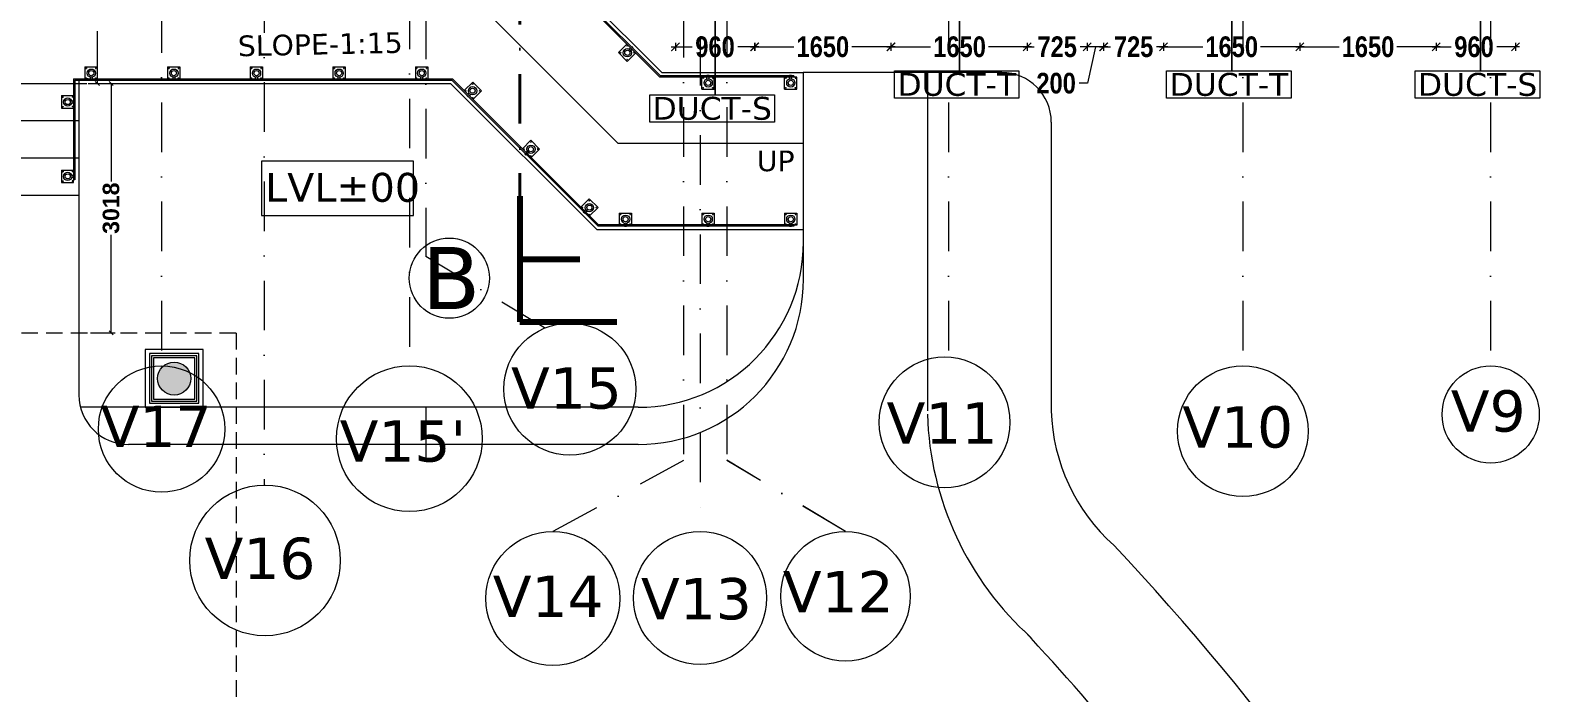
# Model space of a CAD drawing. Header units: millimetres. Extents: x -3092162 to 4513894, y -12317808 to 1849994.
# Drawn here: x -415014 to -396740, y -5896580 to -5888562 of the extents above; entities that cross this region are included whole.
import ezdxf

# ---------------------------------------------------------------- set-up
doc = ezdxf.new("R2010")
doc.units = ezdxf.units.MM
doc.header["$LTSCALE"] = 2
doc.header["$MEASUREMENT"] = 0
for name, pattern in [('DASHDOT', [1, 0.5, -0.25, 0, -0.25]), ('DASHED2', [0.375, 0.25, -0.125]), ('HIDDEN', [0.375, 0.25, -0.125])]:
    doc.linetypes.add(name, pattern=pattern)
for name, color, linetype, lineweight, true_color in [('AEROW', 7, 'Continuous', 15, 0x0d0d0d), ('DOT', 7, 'DASHED2', 0, 0x89067c), ('duct text', 7, 'Continuous', 5, 0x30182a), ('ROAD', 7, 'Continuous', 15, 0x004a6a)]:
    doc.layers.add(name, color=color, linetype=linetype, lineweight=lineweight, true_color=true_color)
for name, color, linetype, lineweight in [('COL. R', 140, 'Continuous', 15), ('D DIM', 250, 'Continuous', 9), ('DETAIL', 240, 'Continuous', 9), ('DIM', 27, 'Continuous', 5), ('GRID', 251, 'DASHDOT', 5), ('PROJ', 251, 'HIDDEN', 5), ('RAILING', 47, 'Continuous', 13), ('RAMP', 253, 'Continuous', 9), ('ST TEXT', 251, 'DASHDOT', 5), ('STAIR', 252, 'Continuous', 9), ('TEXT', 7, 'Continuous', 13), ('WAll', 250, 'Continuous', 35)]:
    doc.layers.add(name, color=color, linetype=linetype, lineweight=lineweight)
doc.styles.add('door', font='arial.ttf', dxfattribs={"height": 70})
doc.styles.add('INNER DIM', font='ARIALNB.TTF', dxfattribs={"height": 250})
doc.styles.add('int dim', font='arialbd.ttf', dxfattribs={"height": 200})
doc.styles.add('style2', font='verdana.ttf')
doc.dimstyles.new('DOOR', dxfattribs={"dimtxt": 100, "dimasz": 100, "dimexe": 25, "dimexo": 50, "dimgap": 25, "dimtad": 0, "dimtih": 1, "dimtoh": 1, "dimdec": 0, "dimzin": 3, "dimdsep": 46, "dimtxsty": 'door', "dimblk": 'OBLIQUE', "dimcen": 200, "dimclrd": 256, "dimclre": 256, "dimclrt": 256, "dimadec": 0, "dimazin": 0, "dimtfac": 1, "dimtdec": 0, "dimtofl": 0, "dimtmove": 2, "dimatfit": 3, "dimfxl": 300, "dimfxlon": 1, "dimfrac": 1, "dimtolj": 1, "dimtzin": 0, "dimlwd": -1, "dimlwe": -1, "dimarcsym": 0})

# ---------------------------------------------------------------- blocks, each defined once
blk = doc.blocks.new('_Oblique')
at = {"color": 0, "linetype": 'ByBlock', "lineweight": -2}
blk.add_line((-0.5, -0.5), (0.5, 0.5), dxfattribs=at)
blk = doc.blocks.new('_ArchTick')
at = {"color": 0, "linetype": 'ByBlock', "const_width": 0.15}
blk.add_lwpolyline([(-0.5, -0.5), (0.5, 0.5)], dxfattribs=at)

msp = doc.modelspace()

# ---------------------------------------------------------------- hatches: boundary and pattern name
at = {"layer": 'COL. R', "ltscale": 100}
h = msp.add_hatch(color=256, dxfattribs=at)
h.set_gradient(color1=(0, 127, 255), color2=(41, 148, 255), one_color=1, tint=0.58)
h.paths.add_polyline_path([(-413471.1, -5892777.3, 1), (-413071.1, -5892777.3, 1)])

# ---------------------------------------------------------------- linework, layer by layer
at = {"layer": 'AEROW', "ltscale": 100}
for p, q in [((-409682.8, -5888143.7), (-407899.1, -5889927.4)), ((-407899.1, -5889927.4), (-405656.6, -5889927.4))]:
    msp.add_line(p, q, dxfattribs=at)
at = {"layer": 'COL. R', "ltscale": 100}
msp.add_circle((-413271.1, -5892777.3), 200, dxfattribs=at)
at = {"layer": 'D DIM', "ltscale": 100}
for p, q in [((-414201.1, -5889206.2), (-414201.1, -5888574)), ((-407253.9, -5888763.3), (-407001.5, -5888763.3)), ((-407203.9, -5888713.3), (-407203.9, -5888813.3)), ((-406194.3, -5888763.3), (-406446.7, -5888763.3)), ((-406293.9, -5888763.3), (-405769.1, -5888763.3)), ((-406244.3, -5888713.3), (-406244.3, -5888813.3)), ((-406243.9, -5888713.3), (-406243.9, -5888813.3)), ((-404543.9, -5888763.3), (-405068.7, -5888763.3)), ((-404643.9, -5888763.3), (-404113.7, -5888763.3)), ((-404593.9, -5888713.3), (-404593.9, -5888813.3)), ((-404593.9, -5888713.3), (-404593.9, -5888813.3)), ((-402894.4, -5888763.3), (-403413.3, -5888763.3)), ((-402994.4, -5888763.3), (-402860.4, -5888763.3)), ((-402944.4, -5888713.3), (-402944.4, -5888813.3)), ((-402944.4, -5888713.3), (-402944.4, -5888813.3)), ((-402169.4, -5888763.3), (-402303.4, -5888763.3)), ((-401969.4, -5888763.3), (-402269.4, -5888763.3)), ((-402219.4, -5888713.3), (-402219.4, -5888813.3)), ((-402219.4, -5888713.3), (-402219.4, -5888813.3)), ((-402119.4, -5888763.3), (-402216.5, -5889204)), ((-402069.4, -5888763.3), (-401935.4, -5888763.3)), ((-402019.4, -5888713.3), (-402019.4, -5888813.3)), ((-402019.4, -5888713.3), (-402019.4, -5888813.3)), ((-401244.4, -5888763.3), (-401378.4, -5888763.3)), ((-401344.4, -5888763.3), (-400819.4, -5888763.3)), ((-401294.4, -5888713.3), (-401294.4, -5888813.3)), ((-401294.4, -5888713.3), (-401294.4, -5888813.3)), ((-399593.9, -5888763.3), (-400118.9, -5888763.3)), ((-399693.9, -5888763.3), (-399169.1, -5888763.3)), ((-399643.9, -5888713.3), (-399643.9, -5888813.3)), ((-399643.9, -5888713.3), (-399643.9, -5888813.3)), ((-397943.9, -5888763.3), (-398468.7, -5888763.3)), ((-398043.9, -5888763.3), (-397813.5, -5888763.3)), ((-397993.9, -5888713.3), (-397993.9, -5888813.3)), ((-397993.9, -5888713.3), (-397993.9, -5888813.3)), ((-396983.5, -5888763.3), (-397258.7, -5888763.3)), ((-397033.5, -5888713.3), (-397033.5, -5888813.3)), ((-414276.9, -5889206.2), (-414151.1, -5889206.2)), ((-414135, -5889206.2), (-414085, -5889206.2)), ((-414035, -5889206.2), (-414035, -5890390.9)), ((-402216.5, -5889204), (-402316.5, -5889204)), ((-414035, -5892224.2), (-414035, -5891039.4)), ((-414283, -5892224.2), (-413985, -5892224.2))]:
    msp.add_line(p, q, dxfattribs=at)
at = {"layer": 'DETAIL', "color": 253, "lineweight": 5, "ltscale": 0.5}
for p, q in [((-407893.2, -5888833.2), (-407790.6, -5888730.7)), ((-407875.1, -5888833.6), (-407870.2, -5888828.6)), ((-407870.2, -5888828.6), (-407865.2, -5888833.6)), ((-407786.7, -5888745.2), (-407791.7, -5888750.1)), ((-407791.7, -5888750.1), (-407786.7, -5888755.1)), ((-407786.7, -5888745.2), (-407781.8, -5888750.1)), ((-407781.8, -5888750.1), (-407786.7, -5888755.1)), ((-407704, -5888827.9), (-407709, -5888832.8)), ((-407704, -5888827.9), (-407699.1, -5888832.8)), ((-414351.8, -5889006.2), (-414201.8, -5889006.2)), ((-414351.8, -5889006.2), (-414351.8, -5889151.2)), ((-414201.8, -5889006.2), (-414201.8, -5889151.2)), ((-413351.8, -5889006.2), (-413201.8, -5889006.2)), ((-413351.8, -5889006.2), (-413351.8, -5889151.2)), ((-413201.8, -5889006.2), (-413201.8, -5889151.2)), ((-412351.8, -5889006.2), (-412201.8, -5889006.2)), ((-412351.8, -5889006.2), (-412351.8, -5889151.2)), ((-412201.8, -5889006.2), (-412201.8, -5889151.2)), ((-411351.8, -5889006.2), (-411201.8, -5889006.2)), ((-411351.8, -5889006.2), (-411351.8, -5889151.2)), ((-411201.8, -5889006.2), (-411201.8, -5889151.2)), ((-410351.8, -5889006.2), (-410201.8, -5889006.2)), ((-410351.8, -5889006.2), (-410351.8, -5889151.2)), ((-410201.8, -5889006.2), (-410201.8, -5889151.2)), ((-407893.2, -5888833.2), (-407787.1, -5888939.3)), ((-407875.1, -5888833.6), (-407870.2, -5888838.5)), ((-407870.2, -5888838.5), (-407865.2, -5888833.6)), ((-407792.4, -5888916.3), (-407787.4, -5888911.3)), ((-407792.4, -5888916.3), (-407787.4, -5888921.2)), ((-407787.4, -5888911.3), (-407782.5, -5888916.3)), ((-407787.4, -5888921.2), (-407782.5, -5888916.3)), ((-407787.1, -5888939.3), (-407684.6, -5888836.7)), ((-407709, -5888832.8), (-407704, -5888837.8)), ((-407699.1, -5888832.8), (-407704, -5888837.8)), ((-414314.3, -5889151.2), (-414351.8, -5889151.2)), ((-414338.8, -5889018.7), (-414338.8, -5889025.7)), ((-414338.8, -5889018.7), (-414331.8, -5889018.7)), ((-414338.8, -5889025.7), (-414331.8, -5889025.7)), ((-414338.8, -5889143.7), (-414338.8, -5889136.7)), ((-414338.8, -5889136.7), (-414331.8, -5889136.7)), ((-414338.8, -5889143.7), (-414331.8, -5889143.7)), ((-414331.8, -5889018.7), (-414331.8, -5889025.7)), ((-414331.8, -5889143.7), (-414331.8, -5889136.7)), ((-414221.8, -5889018.7), (-414221.8, -5889025.7)), ((-414221.8, -5889018.7), (-414214.8, -5889018.7)), ((-414221.8, -5889025.7), (-414214.8, -5889025.7)), ((-414221.8, -5889143.7), (-414221.8, -5889136.7)), ((-414221.8, -5889136.7), (-414214.8, -5889136.7)), ((-414221.8, -5889143.7), (-414214.8, -5889143.7)), ((-414214.8, -5889018.7), (-414214.8, -5889025.7)), ((-414214.8, -5889143.7), (-414214.8, -5889136.7)), ((-413338.8, -5889018.7), (-413338.8, -5889025.7)), ((-413338.8, -5889018.7), (-413331.8, -5889018.7)), ((-413338.8, -5889025.7), (-413331.8, -5889025.7)), ((-413338.8, -5889143.7), (-413338.8, -5889136.7)), ((-413338.8, -5889136.7), (-413331.8, -5889136.7)), ((-413338.8, -5889143.7), (-413331.8, -5889143.7)), ((-413331.8, -5889018.7), (-413331.8, -5889025.7)), ((-413331.8, -5889143.7), (-413331.8, -5889136.7)), ((-413221.8, -5889018.7), (-413221.8, -5889025.7)), ((-413221.8, -5889018.7), (-413214.8, -5889018.7)), ((-413221.8, -5889025.7), (-413214.8, -5889025.7)), ((-413221.8, -5889143.7), (-413221.8, -5889136.7)), ((-413221.8, -5889136.7), (-413214.8, -5889136.7)), ((-413221.8, -5889143.7), (-413214.8, -5889143.7)), ((-413214.8, -5889018.7), (-413214.8, -5889025.7)), ((-413214.8, -5889143.7), (-413214.8, -5889136.7)), ((-412338.8, -5889018.7), (-412338.8, -5889025.7)), ((-412338.8, -5889018.7), (-412331.8, -5889018.7)), ((-412338.8, -5889025.7), (-412331.8, -5889025.7)), ((-412338.8, -5889143.7), (-412338.8, -5889136.7)), ((-412338.8, -5889136.7), (-412331.8, -5889136.7)), ((-412338.8, -5889143.7), (-412331.8, -5889143.7)), ((-412331.8, -5889018.7), (-412331.8, -5889025.7)), ((-412331.8, -5889143.7), (-412331.8, -5889136.7)), ((-412221.8, -5889018.7), (-412221.8, -5889025.7)), ((-412221.8, -5889018.7), (-412214.8, -5889018.7)), ((-412221.8, -5889025.7), (-412214.8, -5889025.7)), ((-412221.8, -5889143.7), (-412221.8, -5889136.7)), ((-412221.8, -5889136.7), (-412214.8, -5889136.7)), ((-412221.8, -5889143.7), (-412214.8, -5889143.7)), ((-412214.8, -5889018.7), (-412214.8, -5889025.7)), ((-412214.8, -5889143.7), (-412214.8, -5889136.7)), ((-411338.8, -5889018.7), (-411338.8, -5889025.7)), ((-411338.8, -5889018.7), (-411331.8, -5889018.7)), ((-411338.8, -5889025.7), (-411331.8, -5889025.7)), ((-411338.8, -5889143.7), (-411338.8, -5889136.7)), ((-411338.8, -5889136.7), (-411331.8, -5889136.7)), ((-411338.8, -5889143.7), (-411331.8, -5889143.7)), ((-411331.8, -5889018.7), (-411331.8, -5889025.7)), ((-411331.8, -5889143.7), (-411331.8, -5889136.7)), ((-411221.8, -5889018.7), (-411221.8, -5889025.7)), ((-411221.8, -5889018.7), (-411214.8, -5889018.7)), ((-411221.8, -5889025.7), (-411214.8, -5889025.7)), ((-411221.8, -5889143.7), (-411221.8, -5889136.7)), ((-411221.8, -5889136.7), (-411214.8, -5889136.7)), ((-411221.8, -5889143.7), (-411214.8, -5889143.7)), ((-411214.8, -5889018.7), (-411214.8, -5889025.7)), ((-411214.8, -5889143.7), (-411214.8, -5889136.7)), ((-410338.8, -5889018.7), (-410338.8, -5889025.7)), ((-410338.8, -5889018.7), (-410331.8, -5889018.7)), ((-410338.8, -5889025.7), (-410331.8, -5889025.7)), ((-410338.8, -5889143.7), (-410338.8, -5889136.7)), ((-410338.8, -5889136.7), (-410331.8, -5889136.7)), ((-410338.8, -5889143.7), (-410331.8, -5889143.7)), ((-410331.8, -5889018.7), (-410331.8, -5889025.7)), ((-410331.8, -5889143.7), (-410331.8, -5889136.7)), ((-410221.8, -5889018.7), (-410221.8, -5889025.7)), ((-410221.8, -5889018.7), (-410214.8, -5889018.7)), ((-410221.8, -5889025.7), (-410214.8, -5889025.7)), ((-410221.8, -5889143.7), (-410221.8, -5889136.7)), ((-410221.8, -5889136.7), (-410214.8, -5889136.7)), ((-410221.8, -5889143.7), (-410214.8, -5889143.7)), ((-410214.8, -5889018.7), (-410214.8, -5889025.7)), ((-410214.8, -5889143.7), (-410214.8, -5889136.7)), ((-409657.4, -5889190.3), (-409759.9, -5889292.8)), ((-409551.3, -5889296.4), (-409657.4, -5889190.3)), ((-406884.1, -5889274), (-406884.1, -5889129)), ((-406871.1, -5889136.5), (-406871.1, -5889143.5)), ((-406871.1, -5889136.5), (-406864.1, -5889136.5)), ((-406871.1, -5889143.5), (-406864.1, -5889143.5)), ((-406864.1, -5889136.5), (-406864.1, -5889143.5)), ((-406754.1, -5889136.5), (-406754.1, -5889143.5)), ((-406754.1, -5889136.5), (-406747.1, -5889136.5)), ((-406754.1, -5889143.5), (-406747.1, -5889143.5)), ((-406747.1, -5889136.5), (-406747.1, -5889143.5)), ((-406734.1, -5889274), (-406734.1, -5889129)), ((-405884.1, -5889274), (-405884.1, -5889129)), ((-405871.1, -5889136.5), (-405871.1, -5889143.5)), ((-405871.1, -5889136.5), (-405864.1, -5889136.5)), ((-405871.1, -5889143.5), (-405864.1, -5889143.5)), ((-405864.1, -5889136.5), (-405864.1, -5889143.5)), ((-405734.1, -5889129), (-405771.6, -5889129)), ((-405754.1, -5889136.5), (-405754.1, -5889143.5)), ((-405754.1, -5889136.5), (-405747.1, -5889136.5)), ((-405754.1, -5889143.5), (-405747.1, -5889143.5)), ((-405747.1, -5889136.5), (-405747.1, -5889143.5)), ((-405734.1, -5889274), (-405734.1, -5889129)), ((-414635.3, -5889353.7), (-414635.3, -5889503.7)), ((-414635.3, -5889353.7), (-414490.3, -5889353.7)), ((-414622.8, -5889366.7), (-414615.8, -5889366.7)), ((-414622.8, -5889366.7), (-414622.8, -5889373.7)), ((-414622.8, -5889373.7), (-414615.8, -5889373.7)), ((-414615.8, -5889366.7), (-414615.8, -5889373.7)), ((-414497.8, -5889366.7), (-414504.8, -5889366.7)), ((-414504.8, -5889366.7), (-414504.8, -5889373.7)), ((-414497.8, -5889373.7), (-414504.8, -5889373.7)), ((-414497.8, -5889366.7), (-414497.8, -5889373.7)), ((-409745.4, -5889296.7), (-409740.5, -5889291.8)), ((-409740.5, -5889301.7), (-409745.4, -5889296.7)), ((-409735.5, -5889296.7), (-409740.5, -5889291.8)), ((-409740.5, -5889301.7), (-409735.5, -5889296.7)), ((-409662.7, -5889379.4), (-409657.7, -5889374.5)), ((-409657, -5889208.3), (-409662, -5889213.3)), ((-409657, -5889218.2), (-409662, -5889213.3)), ((-409652.8, -5889379.4), (-409657.7, -5889374.5)), ((-409652.1, -5889213.3), (-409657, -5889208.3)), ((-409652.1, -5889213.3), (-409657, -5889218.2)), ((-409551.3, -5889296.4), (-409653.9, -5889398.9)), ((-409574.3, -5889291.1), (-409579.3, -5889296)), ((-409574.3, -5889301), (-409579.3, -5889296)), ((-409569.4, -5889296), (-409574.3, -5889291.1)), ((-409569.4, -5889296), (-409574.3, -5889301)), ((-406884.1, -5889274), (-406734.1, -5889274)), ((-406871.1, -5889261.5), (-406871.1, -5889254.5)), ((-406871.1, -5889254.5), (-406864.1, -5889254.5)), ((-406871.1, -5889261.5), (-406864.1, -5889261.5)), ((-406864.1, -5889261.5), (-406864.1, -5889254.5)), ((-406754.1, -5889261.5), (-406754.1, -5889254.5)), ((-406754.1, -5889254.5), (-406747.1, -5889254.5)), ((-406754.1, -5889261.5), (-406747.1, -5889261.5)), ((-406747.1, -5889261.5), (-406747.1, -5889254.5)), ((-405884.1, -5889274), (-405734.1, -5889274)), ((-405871.1, -5889261.5), (-405871.1, -5889254.5)), ((-405871.1, -5889254.5), (-405864.1, -5889254.5)), ((-405871.1, -5889261.5), (-405864.1, -5889261.5)), ((-405864.1, -5889261.5), (-405864.1, -5889254.5)), ((-405754.1, -5889261.5), (-405754.1, -5889254.5)), ((-405754.1, -5889254.5), (-405747.1, -5889254.5)), ((-405754.1, -5889261.5), (-405747.1, -5889261.5)), ((-405747.1, -5889261.5), (-405747.1, -5889254.5)), ((-414635.3, -5889503.7), (-414490.3, -5889503.7)), ((-414622.8, -5889483.7), (-414615.8, -5889483.7)), ((-414622.8, -5889483.7), (-414622.8, -5889490.7)), ((-414622.8, -5889490.7), (-414615.8, -5889490.7)), ((-414615.8, -5889483.7), (-414615.8, -5889490.7)), ((-414497.8, -5889483.7), (-414504.8, -5889483.7)), ((-414504.8, -5889483.7), (-414504.8, -5889490.7)), ((-414497.8, -5889490.7), (-414504.8, -5889490.7)), ((-414497.8, -5889483.7), (-414497.8, -5889490.7)), ((-409657.7, -5889384.4), (-409662.7, -5889379.4)), ((-409657.7, -5889384.4), (-409652.8, -5889379.4)), ((-408953.8, -5889893.9), (-409056.3, -5889996.4)), ((-408953.5, -5889911.9), (-408958.4, -5889916.8)), ((-408958.4, -5889916.8), (-408953.5, -5889921.8)), ((-408953.8, -5889893.9), (-408847.8, -5889999.9)), ((-408953.5, -5889911.9), (-408948.5, -5889916.8)), ((-408948.5, -5889916.8), (-408953.5, -5889921.8)), ((-409041.9, -5890000.3), (-409036.9, -5889995.3)), ((-409041.9, -5890000.3), (-409036.9, -5890005.2)), ((-409036.9, -5889995.3), (-409032, -5890000.3)), ((-409036.9, -5890005.2), (-409032, -5890000.3)), ((-408959.1, -5890083), (-408954.2, -5890078.1)), ((-408959.1, -5890083), (-408954.2, -5890088)), ((-408954.2, -5890078.1), (-408949.2, -5890083)), ((-408954.2, -5890088), (-408949.2, -5890083)), ((-408847.8, -5889999.9), (-408950.3, -5890102.5)), ((-408870.7, -5889994.6), (-408875.7, -5889999.6)), ((-408875.7, -5889999.6), (-408870.7, -5890004.5)), ((-408870.7, -5889994.6), (-408865.8, -5889999.6)), ((-408865.8, -5889999.6), (-408870.7, -5890004.5)), ((-414635.3, -5890253.7), (-414635.3, -5890403.7)), ((-414635.3, -5890253.7), (-414490.3, -5890253.7)), ((-414622.8, -5890266.7), (-414615.8, -5890266.7)), ((-414622.8, -5890266.7), (-414622.8, -5890273.7)), ((-414622.8, -5890273.7), (-414615.8, -5890273.7)), ((-414615.8, -5890266.7), (-414615.8, -5890273.7)), ((-414497.8, -5890266.7), (-414504.8, -5890266.7)), ((-414504.8, -5890266.7), (-414504.8, -5890273.7)), ((-414497.8, -5890273.7), (-414504.8, -5890273.7)), ((-414497.8, -5890266.7), (-414497.8, -5890273.7)), ((-414635.3, -5890403.7), (-414490.3, -5890403.7)), ((-414622.8, -5890383.7), (-414615.8, -5890383.7)), ((-414622.8, -5890383.7), (-414622.8, -5890390.7)), ((-414622.8, -5890390.7), (-414615.8, -5890390.7)), ((-414615.8, -5890383.7), (-414615.8, -5890390.7)), ((-414497.8, -5890383.7), (-414504.8, -5890383.7)), ((-414504.8, -5890383.7), (-414504.8, -5890390.7)), ((-414497.8, -5890390.7), (-414504.8, -5890390.7)), ((-414497.8, -5890383.7), (-414497.8, -5890390.7)), ((-408246.7, -5890601), (-408349.2, -5890703.5)), ((-408246.4, -5890619), (-408251.3, -5890623.9)), ((-408251.3, -5890623.9), (-408246.4, -5890628.9)), ((-408246.7, -5890601), (-408140.6, -5890707)), ((-408246.4, -5890619), (-408241.4, -5890623.9)), ((-408241.4, -5890623.9), (-408246.4, -5890628.9)), ((-408334.7, -5890707.4), (-408329.8, -5890702.4)), ((-408334.7, -5890707.4), (-408329.8, -5890712.3)), ((-408329.8, -5890702.4), (-408324.8, -5890707.4)), ((-408329.8, -5890712.3), (-408324.8, -5890707.4)), ((-408252, -5890790.1), (-408247.1, -5890785.2)), ((-408252, -5890790.1), (-408247.1, -5890795.1)), ((-408247.1, -5890785.2), (-408242.1, -5890790.1)), ((-408247.1, -5890795.1), (-408242.1, -5890790.1)), ((-408140.6, -5890707), (-408243.2, -5890809.6)), ((-408163.6, -5890701.7), (-408168.6, -5890706.7)), ((-408168.6, -5890706.7), (-408163.6, -5890711.6)), ((-408163.6, -5890701.7), (-408158.7, -5890706.7)), ((-408158.7, -5890706.7), (-408163.6, -5890711.6)), ((-407884.1, -5890774), (-407734.1, -5890774)), ((-407884.1, -5890774), (-407884.1, -5890919)), ((-407871.1, -5890786.5), (-407871.1, -5890793.5)), ((-407871.1, -5890786.5), (-407864.1, -5890786.5)), ((-407871.1, -5890793.5), (-407864.1, -5890793.5)), ((-407864.1, -5890786.5), (-407864.1, -5890793.5)), ((-407754.1, -5890786.5), (-407754.1, -5890793.5)), ((-407754.1, -5890786.5), (-407747.1, -5890786.5)), ((-407754.1, -5890793.5), (-407747.1, -5890793.5)), ((-407747.1, -5890786.5), (-407747.1, -5890793.5)), ((-407734.1, -5890774), (-407734.1, -5890919)), ((-406884.1, -5890774), (-406734.1, -5890774)), ((-406884.1, -5890774), (-406884.1, -5890919)), ((-406871.1, -5890786.5), (-406871.1, -5890793.5)), ((-406871.1, -5890786.5), (-406864.1, -5890786.5)), ((-406871.1, -5890793.5), (-406864.1, -5890793.5)), ((-406864.1, -5890786.5), (-406864.1, -5890793.5)), ((-406754.1, -5890786.5), (-406754.1, -5890793.5)), ((-406754.1, -5890786.5), (-406747.1, -5890786.5)), ((-406754.1, -5890793.5), (-406747.1, -5890793.5)), ((-406747.1, -5890786.5), (-406747.1, -5890793.5)), ((-406734.1, -5890774), (-406734.1, -5890919)), ((-405884.1, -5890774), (-405734.1, -5890774)), ((-405884.1, -5890774), (-405884.1, -5890919)), ((-405871.1, -5890786.5), (-405871.1, -5890793.5)), ((-405871.1, -5890786.5), (-405864.1, -5890786.5)), ((-405871.1, -5890793.5), (-405864.1, -5890793.5)), ((-405864.1, -5890786.5), (-405864.1, -5890793.5)), ((-405754.1, -5890786.5), (-405754.1, -5890793.5)), ((-405754.1, -5890786.5), (-405747.1, -5890786.5)), ((-405754.1, -5890793.5), (-405747.1, -5890793.5)), ((-405747.1, -5890786.5), (-405747.1, -5890793.5)), ((-405734.1, -5890774), (-405734.1, -5890919)), ((-407871.1, -5890911.5), (-407871.1, -5890904.5)), ((-407871.1, -5890904.5), (-407864.1, -5890904.5)), ((-407871.1, -5890911.5), (-407864.1, -5890911.5)), ((-407864.1, -5890911.5), (-407864.1, -5890904.5)), ((-407754.1, -5890911.5), (-407754.1, -5890904.5)), ((-407754.1, -5890904.5), (-407747.1, -5890904.5)), ((-407754.1, -5890911.5), (-407747.1, -5890911.5)), ((-407747.1, -5890911.5), (-407747.1, -5890904.5)), ((-406871.1, -5890911.5), (-406871.1, -5890904.5)), ((-406871.1, -5890904.5), (-406864.1, -5890904.5)), ((-406871.1, -5890911.5), (-406864.1, -5890911.5)), ((-406864.1, -5890911.5), (-406864.1, -5890904.5)), ((-406754.1, -5890911.5), (-406754.1, -5890904.5)), ((-406754.1, -5890904.5), (-406747.1, -5890904.5)), ((-406754.1, -5890911.5), (-406747.1, -5890911.5)), ((-406747.1, -5890911.5), (-406747.1, -5890904.5)), ((-405871.1, -5890911.5), (-405871.1, -5890904.5)), ((-405871.1, -5890904.5), (-405864.1, -5890904.5)), ((-405871.1, -5890911.5), (-405864.1, -5890911.5)), ((-405864.1, -5890911.5), (-405864.1, -5890904.5)), ((-405754.1, -5890911.5), (-405754.1, -5890904.5)), ((-405754.1, -5890904.5), (-405747.1, -5890904.5)), ((-405754.1, -5890911.5), (-405747.1, -5890911.5)), ((-405747.1, -5890911.5), (-405747.1, -5890904.5))]:
    msp.add_line(p, q, dxfattribs=at)
at = {"layer": 'DIM', "lineweight": 80, "ltscale": 100}
for p, q in [((-409087.3, -5890570.6), (-409087.3, -5892092.6)), ((-409087.3, -5891331.6), (-408359.8, -5891331.6)), ((-409087.3, -5892092.6), (-407914.3, -5892092.6))]:
    msp.add_line(p, q, dxfattribs=at)
at = {"layer": 'DIM', "ltscale": 100}
msp.add_circle((-409940.6, -5891562.6), 485, dxfattribs=at)
at = {"layer": 'DOT', "ltscale": 400}
for q in [(-420321.1, -5892226.6), (-412521.1, -5900924.1)]:
    msp.add_line((-412521.1, -5892226.6), q, dxfattribs=at)
at = {"layer": 'duct text', "ltscale": 0.1}
for points in [[(-404552.7, -5889055.1), (-403044.4, -5889055.1), (-403044.4, -5889384.3), (-404552.7, -5889384.3)], [(-401258.4, -5889055.1), (-399750, -5889055.1), (-399750, -5889384.3), (-401258.4, -5889384.3)], [(-398247.9, -5889055.1), (-396739.5, -5889055.1), (-396739.5, -5889384.3), (-398247.9, -5889384.3)], [(-407512.9, -5889344.6), (-406004.6, -5889344.6), (-406004.6, -5889673.8), (-407512.9, -5889673.8)]]:
    msp.add_lwpolyline(points, close=True, dxfattribs=at)
at = {"layer": 'GRID', "color": 5, "ltscale": 600}
for p, q in [((-406904.3, -5805825.2), (-406904.3, -5894627.3)), ((-412181.7, -5806385.6), (-412181.7, -5894066.9)), ((-407104.3, -5806686.2), (-407104.3, -5893768.6)), ((-406579.3, -5806686.5), (-406579.3, -5893766)), ((-413424.3, -5807829.3), (-413424.3, -5892623.2)), ((-410424.3, -5807784.3), (-410424.3, -5892623)), ((-403904.3, -5807829.3), (-403898.2, -5892517.1)), ((-400334.3, -5807829.3), (-400334.3, -5892623.2)), ((-397334.7, -5807829.3), (-397334.7, -5892623.2)), ((-410223.9, -5809106.1), (-410223.9, -5891301.3)), ((-408789.3, -5892162.5), (-410223.9, -5891301.3)), ((-410223.9, -5893130.4), (-410223.9, -5893787.6)), ((-407104.3, -5893768.6), (-408687.2, -5894629.6)), ((-405144.7, -5894627.3), (-406579.3, -5893766)), ((-405144.7, -5894629.6), (-406579.3, -5893768.3))]:
    msp.add_line(p, q, dxfattribs=at)
at = {"layer": 'PROJ', "linetype": 'DASHDOT', "lineweight": 40, "ltscale": 600}
msp.add_line((-409087.3, -5892092.6), (-409087.3, -5811354.1), dxfattribs=at)
at = {"layer": 'RAILING', "ltscale": 100}
for p, q in [((-409160.1, -5887361.2), (-407391.8, -5889129.5)), ((-409153.5, -5887345.2), (-407385.5, -5889113.1)), ((-414490.3, -5889151.2), (-414490.3, -5890371.3)), ((-414490.3, -5889151.2), (-409901.5, -5889151.2)), ((-414474.3, -5889167.2), (-409908.2, -5889167.2)), ((-414474.3, -5889167.2), (-414474.3, -5890371.3)), ((-409908.2, -5889167.2), (-408140.6, -5890934.8)), ((-409901.5, -5889151.2), (-408134.4, -5890918.4)), ((-405771.6, -5889129.5), (-407391.8, -5889129.5)), ((-405771.6, -5889113.1), (-407385.5, -5889113.1)), ((-405771.6, -5889113.1), (-405771.6, -5889129.5)), ((-414474.3, -5890371.3), (-414490.3, -5890371.3)), ((-405771.6, -5890934.8), (-408140.6, -5890934.8)), ((-405771.6, -5890918.4), (-408134.4, -5890918.4)), ((-405771.6, -5890918.4), (-405771.6, -5890934.8))]:
    msp.add_line(p, q, dxfattribs=at)
at = {"layer": 'RAILING', "ltscale": 0.5}
for p, q in [((-407758.5, -5888786.9), (-407746.4, -5888774.9)), ((-407740.8, -5888804.6), (-407728.8, -5888792.5)), ((-407735.1, -5888763.5), (-407732.3, -5888760.7)), ((-407714.6, -5888778.4), (-407732.3, -5888760.7)), ((-407717.4, -5888781.2), (-407714.6, -5888778.4)), ((-414289.3, -5889134.2), (-414289.3, -5889151.2)), ((-414289.3, -5889167.2), (-414289.3, -5889171.2)), ((-414264.3, -5889171.2), (-414289.3, -5889171.2)), ((-414264.3, -5889134.2), (-414264.3, -5889151.2)), ((-414264.3, -5889167.2), (-414264.3, -5889171.2)), ((-413289.3, -5889134.2), (-413289.3, -5889151.2)), ((-413289.3, -5889167.2), (-413289.3, -5889171.2)), ((-413264.3, -5889171.2), (-413289.3, -5889171.2)), ((-413264.3, -5889134.2), (-413264.3, -5889151.2)), ((-413264.3, -5889167.2), (-413264.3, -5889171.2)), ((-412289.3, -5889134.2), (-412289.3, -5889151.2)), ((-412289.3, -5889167.2), (-412289.3, -5889171.2)), ((-412264.3, -5889171.2), (-412289.3, -5889171.2)), ((-412264.3, -5889134.2), (-412264.3, -5889151.2)), ((-412264.3, -5889167.2), (-412264.3, -5889171.2)), ((-411289.3, -5889134.2), (-411289.3, -5889151.2)), ((-411289.3, -5889167.2), (-411289.3, -5889171.2)), ((-411264.3, -5889171.2), (-411289.3, -5889171.2)), ((-411264.3, -5889134.2), (-411264.3, -5889151.2)), ((-411264.3, -5889167.2), (-411264.3, -5889171.2)), ((-410289.3, -5889134.2), (-410289.3, -5889151.2)), ((-410289.3, -5889167.2), (-410289.3, -5889171.2)), ((-410264.3, -5889171.2), (-410289.3, -5889171.2)), ((-410264.3, -5889134.2), (-410264.3, -5889151.2)), ((-410264.3, -5889167.2), (-410264.3, -5889171.2)), ((-406821.6, -5889113), (-406821.6, -5889109)), ((-406796.6, -5889109), (-406821.6, -5889109)), ((-406821.6, -5889146), (-406821.6, -5889129)), ((-406796.6, -5889113), (-406796.6, -5889109)), ((-406796.6, -5889146), (-406796.6, -5889129)), ((-405821.6, -5889113), (-405821.6, -5889109)), ((-405796.6, -5889109), (-405821.6, -5889109)), ((-405821.6, -5889146), (-405821.6, -5889129)), ((-405796.6, -5889113), (-405796.6, -5889109)), ((-405796.6, -5889146), (-405796.6, -5889129)), ((-409727, -5889348.3), (-409729.9, -5889351.2)), ((-409729.9, -5889351.2), (-409712.2, -5889368.8)), ((-409703.7, -5889325), (-409715.7, -5889337)), ((-409709.4, -5889366), (-409712.2, -5889368.8)), ((-409686, -5889342.7), (-409698, -5889354.7)), ((-414507.3, -5889416.2), (-414490.3, -5889416.2)), ((-414507.3, -5889441.2), (-414490.3, -5889441.2)), ((-414474.3, -5889416.2), (-414470.3, -5889416.2)), ((-414474.3, -5889441.2), (-414470.3, -5889441.2)), ((-414470.3, -5889441.2), (-414470.3, -5889416.2)), ((-409023.5, -5890051.9), (-409026.3, -5890054.7)), ((-409008.6, -5890072.4), (-409026.3, -5890054.7)), ((-409000.1, -5890028.6), (-409012.2, -5890040.6)), ((-409005.8, -5890069.6), (-409008.6, -5890072.4)), ((-408982.5, -5890046.2), (-408994.5, -5890058.3)), ((-414507.3, -5890316.2), (-414490.3, -5890316.2)), ((-414507.3, -5890341.2), (-414490.3, -5890341.2)), ((-414474.3, -5890316.2), (-414470.3, -5890316.2)), ((-414474.3, -5890341.2), (-414470.3, -5890341.2)), ((-414470.3, -5890341.2), (-414470.3, -5890316.2)), ((-408316.4, -5890759), (-408319.2, -5890761.8)), ((-408301.5, -5890779.5), (-408319.2, -5890761.8)), ((-408293, -5890735.7), (-408305, -5890747.7)), ((-408298.7, -5890776.7), (-408301.5, -5890779.5)), ((-408275.3, -5890753.3), (-408287.4, -5890765.4)), ((-407821.6, -5890902), (-407821.6, -5890919)), ((-407821.6, -5890935), (-407821.6, -5890939)), ((-407796.6, -5890939), (-407821.6, -5890939)), ((-407796.6, -5890902), (-407796.6, -5890919)), ((-407796.6, -5890935), (-407796.6, -5890939)), ((-406821.6, -5890902), (-406821.6, -5890919)), ((-406821.6, -5890935), (-406821.6, -5890939)), ((-406796.6, -5890939), (-406821.6, -5890939)), ((-406796.6, -5890902), (-406796.6, -5890919)), ((-406796.6, -5890935), (-406796.6, -5890939)), ((-405821.6, -5890902), (-405821.6, -5890919)), ((-405821.6, -5890935), (-405821.6, -5890939)), ((-405796.6, -5890939), (-405821.6, -5890939)), ((-405796.6, -5890902), (-405796.6, -5890919)), ((-405796.6, -5890935), (-405796.6, -5890939))]:
    msp.add_line(p, q, dxfattribs=at)
for centre, radius in [((-407785.3, -5888835), 50), ((-407785.3, -5888835), 31), ((-414274.3, -5889081.2), 50), ((-414274.3, -5889081.2), 31), ((-413274.3, -5889081.2), 50), ((-413274.3, -5889081.2), 31), ((-412274.3, -5889081.2), 50), ((-412274.3, -5889081.2), 31), ((-411274.3, -5889081.2), 50), ((-411274.3, -5889081.2), 31), ((-410274.3, -5889081.2), 50), ((-410274.3, -5889081.2), 31), ((-406806.6, -5889199), 50), ((-406806.6, -5889199), 31), ((-405806.6, -5889199), 50), ((-405806.6, -5889199), 31), ((-409659.2, -5889294.6), 50), ((-409659.2, -5889294.6), 31), ((-414560.3, -5889431.2), 50), ((-414560.3, -5889431.2), 31), ((-408952.1, -5890001.7), 50), ((-408952.1, -5890001.7), 31), ((-414560.3, -5890331.2), 50), ((-414560.3, -5890331.2), 31), ((-408244.9, -5890708.8), 50), ((-408244.9, -5890708.8), 31), ((-407806.6, -5890849), 50), ((-407806.6, -5890849), 31), ((-406806.6, -5890849), 50), ((-406806.6, -5890849), 31), ((-405806.6, -5890849), 50), ((-405806.6, -5890849), 31)]:
    msp.add_circle(centre, radius, dxfattribs=at)
for centre, start, end in [((-407749.6, -5888795.7), 135, 158.52189), ((-407749.6, -5888795.7), 296.87937, 315), ((-414276.8, -5889134.2), 156.47811, 180), ((-414276.8, -5889134.2), 0, 18.12063), ((-413276.8, -5889134.2), 156.47811, 180), ((-413276.8, -5889134.2), 0, 18.12063), ((-412276.8, -5889134.2), 156.47811, 180), ((-412276.8, -5889134.2), 0, 18.12063), ((-411276.8, -5889134.2), 156.47811, 180), ((-411276.8, -5889134.2), 0, 18.12063), ((-410276.8, -5889134.2), 156.47811, 180), ((-410276.8, -5889134.2), 0, 18.12063), ((-406809.1, -5889146), 180, 203.52189), ((-406809.1, -5889146), 341.87937, 0), ((-405809.1, -5889146), 180, 203.52189), ((-405809.1, -5889146), 341.87937, 0), ((-409694.9, -5889333.8), 116.87937, 135), ((-409694.9, -5889333.8), 315, 338.52189), ((-414507.3, -5889428.7), 90, 113.52189), ((-414507.3, -5889428.7), 251.87937, 270), ((-408991.3, -5890037.4), 111.47811, 135), ((-408991.3, -5890037.4), 315, 333.12063), ((-414507.3, -5890328.7), 90, 113.52189), ((-414507.3, -5890328.7), 251.87937, 270), ((-408284.2, -5890744.5), 111.47811, 135), ((-408284.2, -5890744.5), 315, 333.12063), ((-407809.1, -5890902), 156.47811, 180), ((-407809.1, -5890902), 0, 18.12063), ((-406809.1, -5890902), 156.47811, 180), ((-406809.1, -5890902), 0, 18.12063), ((-405809.1, -5890902), 156.47811, 180), ((-405809.1, -5890902), 0, 18.12063)]:
    msp.add_arc(centre, 12.5, start, end, dxfattribs=at)
at = {"layer": 'RAMP', "ltscale": 100}
for p, q in [((-409137.3, -5887306.2), (-407369.6, -5889074)), ((-414424.3, -5889167.2), (-414424.3, -5889206.2)), ((-407369.6, -5889074), (-405656.6, -5889074)), ((-405656.6, -5889074), (-405656.6, -5890974)), ((-414424.3, -5889206.2), (-414330.3, -5889206.2)), ((-414424.3, -5889206.2), (-414424.3, -5890556.2)), ((-414314.3, -5889206.2), (-409924.3, -5889206.2)), ((-409924.3, -5889206.2), (-408156.6, -5890974)), ((-408156.6, -5890974), (-405656.6, -5890974))]:
    msp.add_line(p, q, dxfattribs=at)
at = {"layer": 'RAMP'}
for p, q in [((-414490.3, -5890403.7), (-414490.3, -5890371.3)), ((-405734.1, -5890919), (-405771.6, -5890919))]:
    msp.add_line(p, q, dxfattribs=at)
at = {"layer": 'ROAD', "ltscale": 100}
for p, q in [((-404153.3, -5889074), (-405656.6, -5889074)), ((-405653.3, -5891125.3), (-405653.3, -5889074)), ((-404153.3, -5889055.1), (-404153.3, -5893166.5)), ((-403253.3, -5889074), (-404153.3, -5889074)), ((-402653.3, -5889674), (-402653.3, -5893166.5)), ((-414424.3, -5890556.2), (-414424.3, -5892975.3)), ((-405653.3, -5891575.3), (-405653.3, -5890974)), ((-407653.3, -5893125.3), (-414405.3, -5893125.3)), ((-407653.3, -5893575.3), (-413824.3, -5893575.3))]:
    msp.add_line(p, q, dxfattribs=at)
for centre, radius, start, end in [((-403253.3, -5889674), 600, 0, 90), ((-407653.3, -5891125.3), 2000, 270, 0), ((-407653.3, -5891575.3), 2000, 270, 0), ((-413824.3, -5892975.3), 600, 180, 270), ((-400381.5, -5893100.6), 3772.8, 181.66182, 228.20493), ((-400381.5, -5893100.6), 2272.8, 181.66182, 228.20493), ((-423636.9, -5915327.1), 29903.5, 28.20336, 43.36232), ((-425374.4, -5916763), 30653, 27.60361, 43.08384)]:
    msp.add_arc(centre, radius, start, end, dxfattribs=at)
at = {"layer": 'ST TEXT', "linetype": 'ByBlock', "ltscale": 1200}
for centre, radius in [((-408482.2, -5892904.3), 798.6), ((-413424.3, -5893387.7), 764.6), ((-410424.3, -5893504.6), 881.5), ((-403944.7, -5893307), 791.2), ((-400334.3, -5893414.4), 791.2), ((-397334.3, -5893211.4), 588.2), ((-412171.7, -5894978.2), 911.4), ((-408687.2, -5895438.9), 811.6), ((-406904.3, -5895432.2), 804.9), ((-405144.7, -5895411.2), 784)]:
    msp.add_circle(centre, radius, dxfattribs=at)
at = {"layer": 'STAIR', "ltscale": 100}
for p, q in [((-416424.3, -5889206.2), (-414490.3, -5889206.2)), ((-414474.3, -5889206.2), (-414424.3, -5889206.2)), ((-414400.3, -5889206.2), (-414330.3, -5889206.2)), ((-414314.3, -5889206.2), (-414264.3, -5889206.2)), ((-414314.3, -5889206.2), (-414160.5, -5889206.2)), ((-416424.3, -5889656.2), (-414490.3, -5889656.2)), ((-414474.3, -5889656.2), (-414424.3, -5889656.2)), ((-416424.3, -5890106.2), (-414490.3, -5890106.2)), ((-414474.3, -5890106.2), (-414424.3, -5890106.2)), ((-416424.3, -5890556.2), (-414424.3, -5890556.2))]:
    msp.add_line(p, q, dxfattribs=at)
at = {"layer": 'TEXT', "ltscale": 0.1}
for p, q in [((-410372.4, -5890144.8), (-412214.3, -5890144.8)), ((-412214.3, -5890144.8), (-412214.3, -5890804.6)), ((-410372.4, -5890804.6), (-410372.4, -5890144.8)), ((-412214.3, -5890804.6), (-410372.4, -5890804.6))]:
    msp.add_line(p, q, dxfattribs=at)
at = {"layer": 'WAll', "lineweight": 9, "ltscale": 100}
for p, q in [((-412921.1, -5892425.3), (-413621.1, -5892425.3)), ((-413621.1, -5892425.3), (-413621.1, -5893125.3)), ((-412971.1, -5892475.3), (-413571.1, -5892475.3)), ((-413571.1, -5892475.3), (-413571.1, -5893075.3)), ((-412971.1, -5893075.3), (-412971.1, -5892475.3)), ((-412921.1, -5893125.3), (-412921.1, -5892425.3)), ((-412996.1, -5892500.3), (-413546.1, -5892500.3)), ((-413546.1, -5892500.3), (-413546.1, -5893050.3)), ((-413021.1, -5892525.3), (-413521.1, -5892525.3)), ((-413521.1, -5892525.3), (-413521.1, -5893025.3)), ((-413021.1, -5893025.3), (-413021.1, -5892525.3)), ((-412996.1, -5893050.3), (-412996.1, -5892500.3)), ((-413521.1, -5893025.3), (-413021.1, -5893025.3)), ((-413621.1, -5893125.3), (-412921.1, -5893125.3)), ((-413571.1, -5893075.3), (-412971.1, -5893075.3)), ((-413546.1, -5893050.3), (-412996.1, -5893050.3))]:
    msp.add_line(p, q, dxfattribs=at)

# ---------------------------------------------------------------- block references
at = {"layer": 'D DIM', "ltscale": 100}
for name, p, xscale, yscale, zscale, rotation in [('_ArchTick', (-407203.9, -5888763.3), 100, 100, 100, 180), ('_ArchTick', (-406243.9, -5888763.3), 100, 100, 100, 180), ('_ArchTick', (-404593.9, -5888763.3), 100, 100, 100, 180), ('_ArchTick', (-402944.4, -5888763.3), 100, 100, 100, 180), ('_ArchTick', (-402219.4, -5888763.3), 100, 100, 100, 180), ('_ArchTick', (-402019.4, -5888763.3), 100, 100, 100, 180), ('_ArchTick', (-401294.4, -5888763.3), 100, 100, 100, 180), ('_ArchTick', (-399643.9, -5888763.3), 100, 100, 100, 180), ('_ArchTick', (-397993.9, -5888763.3), 100, 100, 100, 180), ('_Oblique', (-414201.1, -5889206.2), 50, 50, 50, 270), ('_Oblique', (-414035, -5889206.2), 50, 50, 50, 90), ('_Oblique', (-414035, -5892224.2), 50, 50, 50, 270)]:
    msp.add_blockref(name, p, dxfattribs=dict(at, xscale=xscale, yscale=yscale, zscale=zscale, rotation=rotation))
at = {"layer": 'D DIM', "ltscale": 100, "xscale": 100, "yscale": 100, "zscale": 100}
for p in [(-406244.3, -5888763.3), (-404593.9, -5888763.3), (-402944.4, -5888763.3), (-402219.4, -5888763.3), (-402019.4, -5888763.3), (-401294.4, -5888763.3), (-399643.9, -5888763.3), (-397993.9, -5888763.3), (-397033.5, -5888763.3)]:
    msp.add_blockref('_ArchTick', p, dxfattribs=at)

# ---------------------------------------------------------------- texts
at = {"layer": 'D DIM', "ltscale": 100, "char_height": 250, "attachment_point": 5, "style": 'INNER DIM'}
for s, insert in [('\\A1;960', (-406724.1, -5888763.3)), ('\\A1;1650', (-405418.9, -5888763.3)), ('\\A1;1650', (-403763.5, -5888763.3)), ('\\A1;725', (-402581.9, -5888763.3)), ('\\A1;725', (-401656.9, -5888763.3)), ('\\A1;1650', (-400469.2, -5888763.3)), ('\\A1;1650', (-398818.9, -5888763.3)), ('\\A1;960', (-397536.1, -5888763.3)), ('\\A1;200', (-402594.9, -5889204))]:
    msp.add_mtext(s, dxfattribs=dict(at, insert=insert))
at = {"layer": 'D DIM', "ltscale": 100, "insert": (-414035, -5890715.2), "char_height": 200, "attachment_point": 5, "rotation": 90, "style": 'int dim'}
msp.add_mtext('\\A1;3018', dxfattribs=at)
at = {"layer": 'duct text', "ltscale": 0.1, "char_height": 276.639, "width": 1547.237, "attachment_point": 5, "style": 'style2'}
for s, insert in [('\\pt3043;DUCT-T', (-403797.2, -5889219.9)), ('\\pt3043;DUCT-T', (-400502.8, -5889219.9)), ('\\pt3043;DUCT-S', (-397492.3, -5889219.9)), ('\\pt3043;DUCT-S', (-406757.4, -5889509.4))]:
    msp.add_mtext(s, dxfattribs=dict(at, insert=insert))
at = {"layer": 'ST TEXT', "lineweight": 50, "style": 'style2'}
for s, height, p in [('V15', 500, (-409193.6, -5893141.2)), ('V9', 500, (-397817.1, -5893419)), ('V17', 500, (-414160.9, -5893607.1)), ('V11', 500, (-404647.1, -5893565.8)), ('V10', 500, (-401067.8, -5893611.9)), ("V15'", 499.95, (-411268.1, -5893781.7)), ('V16', 500, (-412903, -5895201.5)), ('V14', 500, (-409414.4, -5895662.7)), ('V13', 500, (-407620.5, -5895691.1)), ('V12', 500, (-405903.3, -5895606.9))]:
    msp.add_text(s, height=height, dxfattribs=at).set_placement(p)
at = {"layer": 'TEXT', "style": 'style2'}
msp.add_text('SLOPE-1:15', height=250, rotation=1.23443, dxfattribs=at).set_placement((-412498.4, -5888877.5))
for s, height, p in [('UP', 250, (-406218.9, -5890267.5)), ('B', 750, (-410271.8, -5891935.9))]:
    msp.add_text(s, height=height, dxfattribs=at).set_placement(p)
at = {"layer": 'TEXT', "lineweight": 50, "style": 'style2'}
msp.add_text('LVL±00', height=350, dxfattribs=at).set_placement((-412171, -5890637.9))

# ---------------------------------------------------------------- leaders
at = {"layer": 'duct text', "ltscale": 0.1}
for points in [[(-403763.9, -5887422.4), (-403763.9, -5889055.1), (-403763.9, -5887422.4)], [(-400469.6, -5887422.3), (-400469.6, -5889055.1), (-400469.6, -5887422.3)], [(-397459.1, -5887422.3), (-397459.1, -5889055.1), (-397459.1, -5887422.3)], [(-406724.1, -5887563.4), (-406724.1, -5889344.6), (-406724.1, -5887563.4)]]:
    msp.add_leader(points, dimstyle='DOOR', dxfattribs=at)

doc.saveas('drawing.dxf')
